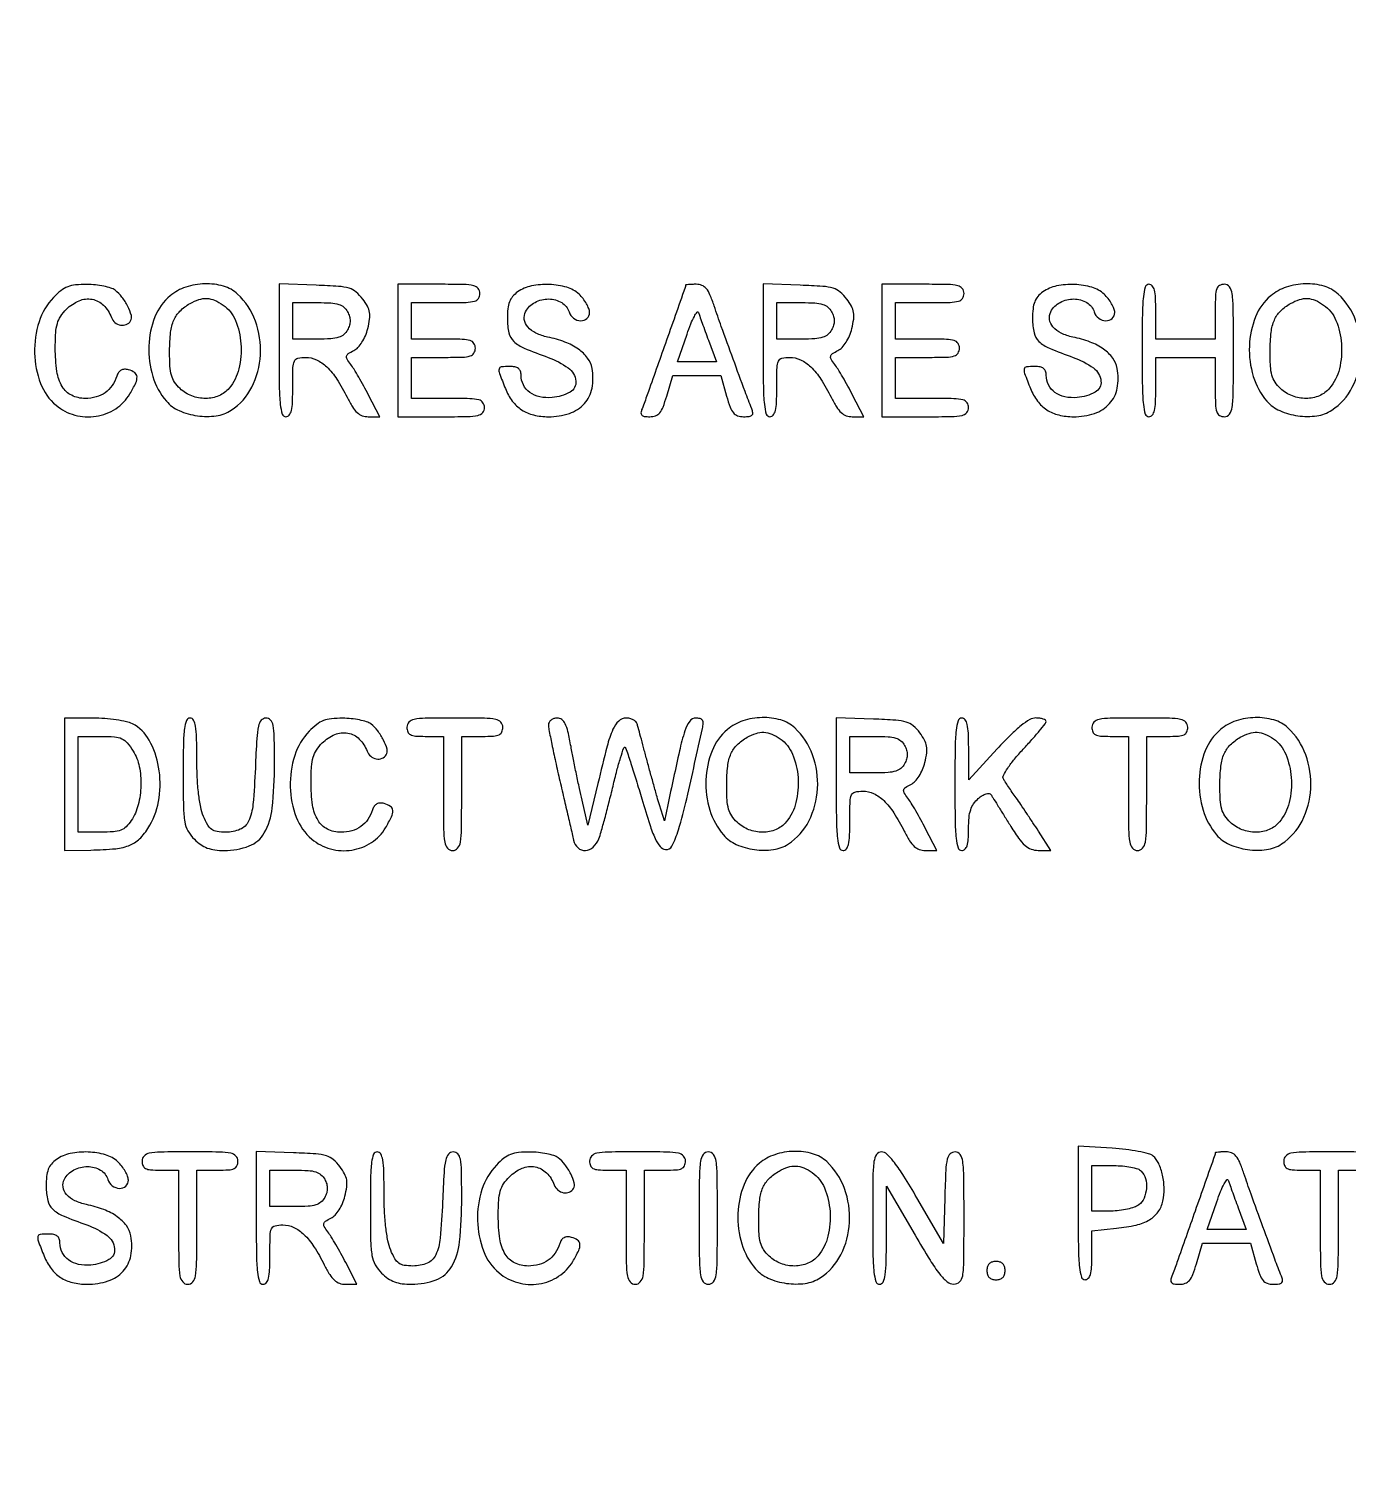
# Model space of a CAD drawing. Extents: x 0 to 1066, y 0 to 761.
# Drawn here: x 870.81 to 895.23, y 255.26 to 282.05 of the extents above; entities that cross this region are included whole.
import ezdxf

# ---------------------------------------------------------------- set-up
doc = ezdxf.new("R2010")
doc.units = 0
doc.header["$MEASUREMENT"] = 0

msp = doc.modelspace()

# ---------------------------------------------------------------- linework, layer by layer
for points in [[(183.390323, 95.266879, 0.000001), (192.989143, 95.254457, 0.000118)], [(479.458836, 95.240684, -0.000004), (502.524384, 95.211821, -0.198594)], [(710.559243, 95.267872, -0.000023), (733.258836, 95.240684, -0.000004), (756.324384, 95.211821, -0.198594)], [(542.992229, 95.24091, -0.000004), (565.972908, 95.212432, -0.198597)], [(606.442229, 95.24091, -0.000004), (629.422908, 95.212432, -0.198597)], [(669.892229, 95.24091, -0.000004), (692.872908, 95.212432, -0.198597)], [(895.488205, 261.240867, 0.003595), (894.9411, 261.2448, 0.003595), (894.393995, 261.240867, 0.043488), (894.184988, 261.219621, 0.15568), (894.089998, 261.168085, 0.193568), (894.0528, 261.0756, 0.094959), (894.069363, 260.989174, 0.184152), (894.11625, 260.938125, 0.098846), (894.209239, 260.91273, 0.017388), (894.3912, 260.9064), (894.7296, 260.9064), (894.7296, 259.8489, 0.002827), (894.733331, 259.188941, 0.036854), (894.754134, 258.944737, 0.138781), (894.805394, 258.834268, 0.218517), (894.8988, 258.7914, 0.218517), (894.992206, 258.834268, 0.138781), (895.043466, 258.944737, 0.036854), (895.064269, 259.188941, 0.002827), (895.068, 259.8489), (895.068, 260.9064), (895.4487, 260.9064, 0.013964)]]:
    msp.add_lwpolyline(points, format="xyb")
for points in [[(409.06215, 749.15415), (40.8618, 749.132981), (40.8618, 380.65769), (40.8618, 12.1824), (501.2973, 12.1824), (961.7328, 12.1824), (961.7328, 380.646631), (961.7328, 749.110861), (961.41555, 749.1633, 0.040886), (961.153339, 749.184871, 0.000002), (934.190609, 749.194398, 0.000089), (904.448031, 749.199508, 0.000054), (869.1804, 749.195529, -0.000029), (813.61687, 749.186499, -0.000004), (696.10453, 749.175037, -0.000004), (556.774728, 749.163736, -0.000004)], [(873.425203, 277.106773, 0.123885), (873.142012, 276.714077, 0.085485), (873.028437, 276.175157, 0.082885), (873.100908, 275.613136, 0.104562), (873.352639, 275.154526, 0.111799), (873.590609, 274.978175, 0.06908), (873.927008, 274.882481, 0.069045), (874.276965, 274.882015, 0.111332), (874.554882, 274.986081, 0.131426), (874.935639, 275.41206, 0.103697), (875.096054, 276.011711, 0.101152), (875.00339, 276.638053, 0.118621), (874.672771, 277.137619, 0.118666), (874.413035, 277.284201, 0.075716), (874.067356, 277.328138, 0.073305), (873.712341, 277.266807, 0.095814)], [(875.4408, 276.095521, 0.003202), (875.445126, 275.420013, 0.022501), (875.464132, 275.09157, 0.049121), (875.50003, 274.915347, 0.329081), (875.5677, 274.8654, 0.232029), (875.629437, 274.89568, 0.108427), (875.668569, 274.9782, 0.047315), (875.689301, 275.134057, 0.00942), (875.6946, 275.4153, -0.00595), (875.698907, 275.777265, -0.096871), (875.724944, 275.895398, -0.238613), (875.78961, 275.949015, -0.056005), (875.933653, 275.9652, -0.111153), (876.135105, 275.919856, -0.081177), (876.32442, 275.789001, -0.058854), (876.51011, 275.562371, -0.025924), (876.701972, 275.22495, 0.021841), (876.801716, 275.046153, 0.069009), (876.88887, 274.940627, 0.100305), (876.981378, 274.884832, 0.085906), (877.093645, 274.8654), (877.30485, 274.8654), (877.098673, 275.26725, 0.006834), (877.010606, 275.433272, 0.006481), (876.916498, 275.599812, 0.006451), (876.829451, 275.74496, 0.022591), (876.768027, 275.835075, -0.02569), (876.701448, 275.934064, -0.192002), (876.692529, 275.988864, -0.198014), (876.723863, 276.03379, -0.027525), (876.824728, 276.090975, 0.089041), (876.902681, 276.148814, 0.046566), (876.977198, 276.244476, 0.042448), (877.040434, 276.364802, 0.038847), (877.084664, 276.497663, 0.026721), (877.118634, 276.674022, 0.076578), (877.116642, 276.798441, 0.082928), (877.077616, 276.910784, 0.035157), (876.991272, 277.045462, 0.057331), (876.868702, 277.17574, 0.10358), (876.740317, 277.245032, 0.055706), (876.545185, 277.279974, 0.007564), (876.129958, 277.301071), (875.4408, 277.325643)], [(884.4084, 276.095521, 0.003202), (884.412726, 275.420013, 0.022501), (884.431732, 275.09157, 0.049121), (884.46763, 274.915347, 0.329081), (884.5353, 274.8654, 0.232029), (884.597037, 274.89568, 0.108427), (884.636169, 274.9782, 0.047315), (884.656901, 275.134057, 0.00942), (884.6622, 275.4153, -0.00595), (884.666507, 275.777265, -0.096871), (884.692544, 275.895398, -0.238613), (884.75721, 275.949015, -0.056005), (884.901253, 275.9652, -0.111153), (885.102705, 275.919856, -0.081177), (885.29202, 275.789001, -0.058854), (885.47771, 275.562371, -0.025924), (885.669572, 275.22495, 0.021841), (885.769316, 275.046153, 0.069009), (885.85647, 274.940627, 0.100305), (885.948978, 274.884832, 0.085906), (886.061245, 274.8654), (886.27245, 274.8654), (886.066273, 275.26725, 0.006834), (885.978206, 275.433272, 0.006481), (885.884098, 275.599812, 0.006451), (885.797051, 275.74496, 0.022591), (885.735627, 275.835075, -0.02569), (885.669048, 275.934064, -0.192002), (885.660129, 275.988864, -0.198014), (885.691463, 276.03379, -0.027525), (885.792328, 276.090975, 0.089041), (885.870281, 276.148814, 0.046566), (885.944798, 276.244476, 0.042448), (886.008034, 276.364802, 0.038847), (886.052264, 276.497663, 0.026721), (886.086234, 276.674022, 0.076578), (886.084242, 276.798441, 0.082928), (886.045216, 276.910784, 0.035157), (885.958872, 277.045462, 0.057331), (885.836302, 277.17574, 0.10358), (885.707917, 277.245032, 0.055706), (885.512785, 277.279974, 0.007564), (885.097558, 277.301071), (884.4084, 277.325643)], [(893.813803, 277.106773, 0.123885), (893.530612, 276.714077, 0.085485), (893.417037, 276.175157, 0.082885), (893.489508, 275.613136, 0.104562), (893.741239, 275.154526, 0.111799), (893.979209, 274.978175, 0.06908), (894.315608, 274.882481, 0.069045), (894.665565, 274.882015, 0.111332), (894.943482, 274.986081, 0.131426), (895.324239, 275.41206, 0.103697), (895.484654, 276.011711, 0.101152), (895.39199, 276.638053, 0.118621), (895.061371, 277.137619, 0.118666), (894.801635, 277.284201, 0.075716), (894.455956, 277.328138, 0.073305), (894.100941, 277.266807, 0.095814)], [(871.262029, 277.07432, 0.114205), (870.994161, 276.62394, 0.083506), (870.911234, 276.045964, 0.085163), (871.021764, 275.483494, 0.127519), (871.310203, 275.077427, 0.108551), (871.656066, 274.895935, 0.105254), (872.050205, 274.873343, 0.106878), (872.414622, 275.012773, 0.11522), (872.677318, 275.287512, 0.021165), (872.785999, 275.490661, 0.127063), (872.809165, 275.607249, 0.232712), (872.766427, 275.682958, 0.086167), (872.651943, 275.735143, 0.067058), (872.575089, 275.744555, 0.120753), (872.513962, 275.728791, 0.12276), (872.467709, 275.686809, 0.07065), (872.434901, 275.618611, -0.072622), (872.348776, 275.441371, -0.089596), (872.220295, 275.310459, -0.08774), (872.051831, 275.230938, -0.066597), (871.848987, 275.2038, -0.114856), (871.598875, 275.262022, -0.145297), (871.425322, 275.422408, -0.099183), (871.325715, 275.705334, -0.035212), (871.2954, 276.135269, -0.014703), (871.303729, 276.418443, -0.055361), (871.333625, 276.593221, -0.07729), (871.395079, 276.725712, -0.049247), (871.503055, 276.857345, -0.096703), (871.736625, 277.014612, -0.146157), (871.978627, 277.041224, -0.15206), (872.188832, 276.93111, -0.107279), (872.334338, 276.70545, 0.127947), (872.400611, 276.611326, 0.131147), (872.50376, 276.562514, 0.142401), (872.611076, 276.573466, 0.159485), (872.690219, 276.640252, 0.211029), (872.704363, 276.742373, 0.047286), (872.638819, 276.909949, 0.046742), (872.530702, 277.08211, 0.065556), (872.402531, 277.210359, 0.088545), (872.325429, 277.250319, 0.025252), (872.194336, 277.283936, 0.02458), (872.039906, 277.307494, 0.023821), (871.882278, 277.316109, 0.026305), (871.67223, 277.306519, 0.068477), (871.525386, 277.271366, 0.074054), (871.400248, 277.199792, 0.034872)], [(874.404297, 276.935039, -0.143223), (874.631998, 276.650723, -0.079931), (874.73446, 276.215553, -0.077332), (874.696265, 275.754418, -0.11509), (874.514996, 275.39415, -0.119537), (874.326584, 275.254595, -0.098447), (874.080927, 275.203952, -0.09388), (873.824477, 275.250662, -0.097006), (873.606203, 275.387747, -0.056872), (873.505283, 275.50684, -0.080028), (873.447387, 275.633196, -0.054705), (873.419563, 275.804924, -0.014142), (873.413091, 276.085697, -0.025001), (873.432155, 276.430555, -0.075567), (873.491582, 276.657538, -0.098225), (873.605037, 276.822405, -0.062967), (873.7911, 276.962819, -0.051006), (873.955866, 277.036158, -0.090781), (874.102514, 277.056195, -0.090761), (874.246771, 277.022981, -0.050966)], [(877.6404, 276.0921), (877.6404, 274.8654), (878.4441, 274.8654, 0.004147), (878.934809, 274.86947, 0.047763), (879.126188, 274.891003, 0.16431), (879.213594, 274.942593, 0.179874), (879.2478, 275.0346, 0.157888), (879.21826, 275.125816, 0.176663), (879.14205, 275.177363, 0.055952), (878.977178, 275.199453, 0.005351), (878.571, 275.2038), (877.8942, 275.2038), (877.8942, 275.5845), (877.8942, 275.9652), (878.4864, 275.9652, 0.006583), (878.836292, 275.969807, 0.063075), (878.983425, 275.992393, 0.183695), (879.05227, 276.043826, 0.142406), (879.0786, 276.1344, 0.142406), (879.05227, 276.224974, 0.183695), (878.983425, 276.276407, 0.063075), (878.836292, 276.298993, 0.006583), (878.4864, 276.3036), (877.8942, 276.3036), (877.8942, 276.642), (877.8942, 276.9804), (878.5287, 276.9804, 0.005909), (878.906726, 276.984867, 0.059311), (879.062738, 277.00719, 0.180365), (879.135256, 277.058688, 0.150217), (879.1632, 277.1496, 0.17273), (879.130527, 277.241357, 0.168559), (879.046875, 277.29295, 0.050222), (878.864322, 277.314649, 0.004487), (878.4018, 277.3188), (877.6404, 277.3188)], [(879.86115, 277.177144, 0.064007), (879.768352, 277.092932, 0.085808), (879.710551, 276.995365, 0.066535), (879.680034, 276.865474, 0.024477), (879.6708, 276.676958, 0.055339), (879.699437, 276.419012, 0.149321), (879.789673, 276.260524, 0.090969), (879.983444, 276.134862, 0.013145), (880.424897, 275.964857, -0.070637), (880.799395, 275.768769, -0.215768), (880.939151, 275.526024, -0.299828), (880.831396, 275.321664, -0.104684), (880.497604, 275.22047, -0.073735), (880.271138, 275.234405, -0.104161), (880.086847, 275.315873, -0.119079), (879.967523, 275.454712, -0.118782), (879.9246, 275.632843, 0.082235), (879.912146, 275.708052, 0.147435), (879.876033, 275.758534, 0.119852), (879.811824, 275.787094, 0.045016), (879.7131, 275.796, 0.028442), (879.558693, 275.78721, 0.327023), (879.516592, 275.748313, 0.139119), (879.523229, 275.669142, 0.005125), (879.633089, 275.386201, 0.065244), (879.761877, 275.156452, 0.088006), (879.935242, 274.993638, 0.085852), (880.15754, 274.897765, 0.059042), (880.430673, 274.8654, 0.079385), (880.819877, 274.927586, 0.130563), (881.097688, 275.108224, 0.137881), (881.239828, 275.394702, 0.093265), (881.240028, 275.761447, 0.114024), (881.156495, 275.952328, 0.079467), (880.98747, 276.117086, 0.063948), (880.738122, 276.2489, 0.038754), (880.416966, 276.341634, -0.060203), (880.200287, 276.414377, -0.103319), (880.049206, 276.529245, -0.141227), (879.984842, 276.668035, -0.162669), (880.009278, 276.811346, -0.149104), (880.183037, 276.984403, -0.123853), (880.437431, 277.046898, -0.133716), (880.676753, 276.9803, -0.183571), (880.814273, 276.806872, 0.153609), (880.896187, 276.690212, 0.157876), (881.029216, 276.643061, 0.194842), (881.145196, 276.686372, 0.210147), (881.1936, 276.796453, 0.093821), (881.179933, 276.868646, 0.037607), (881.136083, 276.95957, 0.035541), (881.072723, 277.053063, 0.037508), (880.997797, 277.134853, 0.118482), (880.77207, 277.263594, 0.061394), (880.449723, 277.315556, 0.060569), (880.117556, 277.287654, 0.10142)], [(882.970195, 277.29765, -0.084799), (882.963691, 277.259634, -0.000052), (882.59772, 276.220862, -0.000388), (882.262176, 275.271128, -0.009822), (882.165175, 275.01345, 0.060048), (882.145583, 274.939719, 0.230938), (882.159832, 274.895862, 0.170663), (882.207925, 274.871754, 0.031659), (882.308179, 274.8654, 0.086283), (882.416294, 274.884197, 0.134827), (882.493123, 274.938159, 0.082591), (882.555196, 275.04517, 0.018432), (882.622668, 275.2461), (882.735076, 275.6268), (883.180043, 275.6268), (883.625011, 275.6268), (883.7316, 275.2461, 0.017944), (883.796985, 275.04119, 0.087286), (883.857212, 274.935731, 0.141822), (883.934434, 274.883352, 0.078722), (884.047746, 274.8654, 0.029308), (884.152892, 274.871568, 0.166988), (884.202622, 274.895476, 0.236769), (884.217464, 274.939266, 0.061225), (884.19769, 275.01345, -0.006965), (884.075401, 275.329806, -0.001209), (883.854145, 275.93124, -0.001323), (883.634417, 276.537987, -0.005089), (883.502652, 276.91695, 0.017403), (883.423881, 277.1267, 0.074917), (883.355122, 277.240475, 0.125362), (883.275416, 277.298372, 0.094981), (883.168849, 277.3188, 0.00999), (883.092684, 277.317278, 0.016528), (883.028552, 277.312587, 0.010464), (882.977448, 277.306062, 0.371455)], [(886.608, 276.0921), (886.608, 274.8654), (887.4117, 274.8654, 0.004147), (887.902409, 274.86947, 0.047763), (888.093788, 274.891003, 0.16431), (888.181194, 274.942593, 0.179874), (888.2154, 275.0346, 0.157888), (888.18586, 275.125816, 0.176663), (888.10965, 275.177363, 0.055952), (887.944778, 275.199453, 0.005351), (887.5386, 275.2038), (886.8618, 275.2038), (886.8618, 275.5845), (886.8618, 275.9652), (887.454, 275.9652, 0.006583), (887.803892, 275.969807, 0.063075), (887.951025, 275.992393, 0.183695), (888.01987, 276.043826, 0.142406), (888.0462, 276.1344, 0.142406), (888.01987, 276.224974, 0.183695), (887.951025, 276.276407, 0.063075), (887.803892, 276.298993, 0.006583), (887.454, 276.3036), (886.8618, 276.3036), (886.8618, 276.642), (886.8618, 276.9804), (887.4963, 276.9804, 0.005909), (887.874326, 276.984867, 0.059311), (888.030338, 277.00719, 0.180365), (888.102856, 277.058688, 0.150217), (888.1308, 277.1496, 0.17273), (888.098127, 277.241357, 0.168559), (888.014475, 277.29295, 0.050222), (887.831922, 277.314649, 0.004487), (887.3694, 277.3188), (886.608, 277.3188)], [(889.59015, 277.177144, 0.064007), (889.497352, 277.092932, 0.085808), (889.439551, 276.995365, 0.066535), (889.409034, 276.865474, 0.024477), (889.3998, 276.676958, 0.055339), (889.428437, 276.419012, 0.149321), (889.518673, 276.260524, 0.090969), (889.712444, 276.134862, 0.013145), (890.153897, 275.964857, -0.070637), (890.528395, 275.768769, -0.215768), (890.668151, 275.526024, -0.299828), (890.560396, 275.321664, -0.104684), (890.226604, 275.22047, -0.073735), (890.000138, 275.234405, -0.104161), (889.815847, 275.315873, -0.119079), (889.696523, 275.454712, -0.118782), (889.6536, 275.632843, 0.082235), (889.641146, 275.708052, 0.147435), (889.605033, 275.758534, 0.119852), (889.540824, 275.787094, 0.045016), (889.4421, 275.796, 0.028442), (889.287693, 275.78721, 0.327023), (889.245592, 275.748313, 0.139119), (889.252229, 275.669142, 0.005125), (889.362089, 275.386201, 0.065244), (889.490877, 275.156452, 0.088006), (889.664242, 274.993638, 0.085852), (889.88654, 274.897765, 0.059042), (890.159673, 274.8654, 0.079385), (890.548877, 274.927586, 0.130563), (890.826688, 275.108224, 0.137881), (890.968828, 275.394702, 0.093265), (890.969028, 275.761447, 0.114024), (890.885495, 275.952328, 0.079467), (890.71647, 276.117086, 0.063948), (890.467122, 276.2489, 0.038754), (890.145966, 276.341634, -0.060203), (889.929287, 276.414377, -0.103319), (889.778206, 276.529245, -0.141227), (889.713842, 276.668035, -0.162669), (889.738278, 276.811346, -0.149104), (889.912037, 276.984403, -0.123853), (890.166431, 277.046898, -0.133716), (890.405753, 276.9803, -0.183571), (890.543273, 276.806872, 0.153609), (890.625187, 276.690212, 0.157876), (890.758216, 276.643061, 0.194842), (890.874196, 276.686372, 0.210147), (890.9226, 276.796453, 0.093821), (890.908933, 276.868646, 0.037607), (890.865083, 276.95957, 0.035541), (890.801723, 277.053063, 0.037508), (890.726797, 277.134853, 0.118482), (890.50107, 277.263594, 0.061394), (890.178723, 277.315556, 0.060569), (889.846556, 277.287654, 0.10142)], [(891.4302, 276.0921, 0.003213), (891.434528, 275.418579, 0.022561), (891.453538, 275.091, 0.049302), (891.489453, 274.915277, 0.328801), (891.5571, 274.8654, 0.232029), (891.618837, 274.89568, 0.108427), (891.657969, 274.9782, 0.047315), (891.678701, 275.134057, 0.00942), (891.684, 275.4153), (891.684, 275.9652), (892.2339, 275.9652), (892.7838, 275.9652), (892.7838, 275.4153, 0.007414), (892.788571, 275.09352, 0.067313), (892.811458, 274.955287, 0.186514), (892.862813, 274.890104, 0.134481), (892.953, 274.8654, 0.240299), (893.047322, 274.913509, 0.123223), (893.098133, 275.039887, 0.031956), (893.118611, 275.319238, 0.002322), (893.1222, 276.0921, 0.002322), (893.118611, 276.864962, 0.031956), (893.098133, 277.144313, 0.123223), (893.047322, 277.270691, 0.240299), (892.953, 277.3188, 0.12648), (892.863268, 277.295732, 0.188641), (892.812, 277.2342, 0.072107), (892.788767, 277.104898, 0.008455), (892.7838, 276.8112), (892.7838, 276.3036), (892.2339, 276.3036), (891.684, 276.3036), (891.684, 276.8112, 0.010614), (891.678547, 277.068041, 0.050675), (891.657563, 277.21305, 0.113455), (891.618268, 277.29023, 0.222027), (891.5571, 277.3188, 0.328801), (891.489453, 277.268923, 0.049302), (891.453538, 277.0932, 0.022561), (891.434528, 276.765621, 0.003213)], [(894.792897, 276.935039, -0.143223), (895.020598, 276.650723, -0.079931), (895.12306, 276.215553, -0.077332), (895.084865, 275.754418, -0.11509), (894.903596, 275.39415, -0.119537), (894.715184, 275.254595, -0.098447), (894.469527, 275.203952, -0.09388), (894.213077, 275.250662, -0.097006), (893.994803, 275.387747, -0.056872), (893.893883, 275.50684, -0.080028), (893.835987, 275.633196, -0.054705), (893.808163, 275.804924, -0.014142), (893.801691, 276.085697, -0.025001), (893.820755, 276.430555, -0.075567), (893.880182, 276.657538, -0.098225), (893.993637, 276.822405, -0.062967), (894.1797, 276.962819, -0.051006), (894.344466, 277.036158, -0.090781), (894.491114, 277.056195, -0.090761), (894.635371, 277.022981, -0.050966)], [(876.7098, 276.8112, -0.049536), (876.745962, 276.723826, -0.073486), (876.758053, 276.642, -0.073486), (876.745962, 276.560174, -0.049536), (876.7098, 276.4728, -0.09537), (876.640905, 276.387875, -0.100861), (876.546666, 276.336633, -0.059921), (876.401632, 276.310648, -0.014397), (876.156923, 276.3036), (875.6946, 276.3036), (875.6946, 276.642), (875.6946, 276.9804), (876.156923, 276.9804, -0.014397), (876.401632, 276.973352, -0.059921), (876.546666, 276.947367, -0.100861), (876.640905, 276.896125, -0.09537)], [(883.396355, 276.28245), (883.546144, 275.8806), (883.183838, 275.8806), (882.821532, 275.8806), (882.999343, 276.395018, -0.011999), (883.070093, 276.584824, -0.026422), (883.135117, 276.725259, -0.047278), (883.185434, 276.801901, -0.601846), (883.21186, 276.796868, 0.009837), (883.233696, 276.730695, 0.001488), (883.280371, 276.599323, 0.001668), (883.336462, 276.444556, 0.001442)], [(885.6774, 276.8112, -0.049536), (885.713562, 276.723826, -0.073486), (885.725653, 276.642, -0.073486), (885.713562, 276.560174, -0.049536), (885.6774, 276.4728, -0.09537), (885.608505, 276.387875, -0.100861), (885.514266, 276.336633, -0.059921), (885.369232, 276.310648, -0.014397), (885.124523, 276.3036), (884.6622, 276.3036), (884.6622, 276.642), (884.6622, 276.9804), (885.124523, 276.9804, -0.014397), (885.369232, 276.973352, -0.059921), (885.514266, 276.947367, -0.100861), (885.608505, 276.896125, -0.09537)], [(871.4646, 268.0551), (871.4646, 266.8284), (871.95105, 266.836833, 0.018847), (872.41402, 266.862333, 0.076273), (872.687429, 266.930681, 0.107083), (872.878618, 267.064469, 0.057946), (873.048822, 267.297364, 0.09461), (873.219813, 267.802018, 0.077415), (873.210401, 268.372631, 0.083451), (873.034767, 268.873065, 0.148656), (872.724584, 269.174803, 0.065462), (872.61224, 269.215266, 0.01784), (872.426259, 269.248974, 0.017725), (872.210631, 269.272391, 0.017594), (871.99335, 269.280553), (871.4646, 269.2818)], [(873.6642, 268.262755, 0.003964), (873.669225, 267.628902, 0.037977), (873.69397, 267.360031, 0.086932), (873.75389, 267.191239, 0.067817), (873.871855, 267.036055, 0.045287), (873.989029, 266.93838, 0.061733), (874.110829, 266.874805, 0.057123), (874.251702, 266.839788, 0.032389), (874.427316, 266.8284, 0.091481), (874.885083, 266.91286, 0.171956), (875.167883, 267.153725, 0.107033), (875.315919, 267.61353, 0.02456), (875.3562, 268.433083, 0.004091), (875.352058, 268.939282, 0.042042), (875.331104, 269.147279, 0.139542), (875.282841, 269.244271, 0.210994), (875.197867, 269.2818, 0.224554), (875.111366, 269.240889, 0.120063), (875.059004, 269.132007, 0.038088), (875.02821, 268.902074, 0.003955), (875.001425, 268.356862, -0.011778), (874.95775, 267.68311, -0.086058), (874.874904, 267.371662, -0.186836), (874.719186, 267.220754, -0.100409), (874.453224, 267.1668, -0.036356), (874.291466, 267.178577, -0.118728), (874.192554, 267.218281, -0.110433), (874.118563, 267.300502, -0.02926), (874.040583, 267.460183, -0.051176), (873.989026, 267.630761, -0.018965), (873.950664, 267.878997, -0.016895), (873.926092, 268.17939, -0.011958), (873.918, 268.517683, 0.005918), (873.913205, 268.922843, 0.03524), (873.893338, 269.133297, 0.084231), (873.855149, 269.243837, 0.274093), (873.7911, 269.2818, 0.308918), (873.724915, 269.236595, 0.062189), (873.687984, 269.090809, 0.026926), (873.668683, 268.815739, 0.004053)], [(877.8096, 269.1126, 0.094959), (877.826163, 269.026174, 0.184152), (877.87305, 268.975125, 0.098846), (877.966039, 268.94973, 0.017388), (878.148, 268.9434), (878.4864, 268.9434), (878.4864, 267.8859, 0.002827), (878.490131, 267.225941, 0.036854), (878.510934, 266.981738, 0.138781), (878.562194, 266.871268, 0.218517), (878.6556, 266.8284, 0.218517), (878.749006, 266.871268, 0.138781), (878.800266, 266.981738, 0.036854), (878.821069, 267.225941, 0.002827), (878.8248, 267.8859), (878.8248, 268.9434), (879.2055, 268.9434, 0.013964), (879.415258, 268.949259, 0.090841), (879.517463, 268.97395, 0.188085), (879.568034, 269.024995, 0.102588), (879.5862, 269.1126, 0.193568), (879.549002, 269.205085, 0.15568), (879.454013, 269.256621, 0.043488), (879.245005, 269.277867, 0.003595), (878.6979, 269.2818, 0.003595), (878.150795, 269.277867, 0.043488), (877.941788, 269.256621, 0.15568), (877.846798, 269.205085, 0.193568)], [(880.4322, 269.154204, 0.047767), (880.440443, 269.068113, 0.002528), (880.494238, 268.797143, 0.003959), (880.562492, 268.475257, 0.00287), (880.643393, 268.117854, -0.000002), (880.7275, 267.755938, -0.000002), (880.805537, 267.420131, -0.000002), (880.871037, 267.138267, -0.000017), (880.898805, 267.01875, 0.147869), (880.980127, 266.877331, 0.205885), (881.115644, 266.827982, 0.176392), (881.261455, 266.890675, 0.11354), (881.364846, 267.045283, 0.021448), (881.407256, 267.173071, 0.003611), (881.476071, 267.421407, 0.003945), (881.552581, 267.714664, 0.003496), (881.627689, 268.021147, -0.006156), (881.69992, 268.309252, -0.010899), (881.767562, 268.544699, -0.005551), (881.828241, 268.732407, -0.556878), (881.85055, 268.73765, -0.11647), (881.87367, 268.700234, -0.001547), (881.959585, 268.439681, -0.004332), (882.055893, 268.135634, -0.00282), (882.162085, 267.782936, 0.006286), (882.308408, 267.308877, 0.030826), (882.410662, 267.048023, 0.058933), (882.500781, 266.902003, 0.190588), (882.597684, 266.846075, 0.326366), (882.720275, 266.910544, 0.039676), (882.838907, 267.210683, 0.018108), (882.993141, 267.788396, 0.002117), (883.285134, 269.09145, 0.040046), (883.298078, 269.18593, 0.15964), (883.283214, 269.241694, 0.190105), (883.240344, 269.272168, 0.060633), (883.161208, 269.2818, 0.243546), (883.048212, 269.22329, 0.075824), (882.960029, 269.047017, 0.023764), (882.858462, 268.67273, 0.001912), (882.641879, 267.6744), (882.578826, 267.3783), (882.488598, 267.6744, -0.004222), (882.444012, 267.825272, -0.001439), (882.381759, 268.045054, -0.00143), (882.314405, 268.288156, -0.001648), (882.251596, 268.5204, 0.00027), (882.193198, 268.738717, 0.000345), (882.139137, 268.939831, 0.000267), (882.0936, 269.108413, 0.002921), (882.074866, 269.17605, 0.133791), (882.050506, 269.216501, 0.071199), (882.002612, 269.250736, 0.062684), (881.93971, 269.273928, 0.057069), (881.870961, 269.2818, 0.191396), (881.733237, 269.227076, 0.101864), (881.626333, 269.074552, 0.038771), (881.518781, 268.761373, 0.004991), (881.34775, 268.072387), (881.163406, 267.29674), (881.054633, 267.76052, -0.004337), (881.006044, 267.976087, -0.002315), (880.94952, 268.243385, -0.002304), (880.894321, 268.516877, -0.003592), (880.849545, 268.75305, 0.011053), (880.792627, 269.030579, 0.057006), (880.740663, 269.17829, 0.121799), (880.677634, 269.25395, 0.159795), (880.592715, 269.2818, 0.077986), (880.531396, 269.272177, 0.090324), (880.479351, 269.244319, 0.100781), (880.444558, 269.202866, 0.124994)], [(883.746403, 269.069773, 0.123885), (883.463212, 268.677077, 0.085485), (883.349637, 268.138157, 0.082885), (883.422108, 267.576136, 0.104562), (883.673839, 267.117526, 0.111799), (883.911809, 266.941175, 0.06908), (884.248208, 266.845481, 0.069045), (884.598165, 266.845015, 0.111332), (884.876082, 266.949081, 0.131426), (885.256839, 267.37506, 0.103697), (885.417254, 267.974711, 0.101152), (885.32459, 268.601053, 0.118621), (884.993971, 269.100619, 0.118666), (884.734235, 269.247201, 0.075716), (884.388556, 269.291138, 0.073305), (884.033541, 269.229807, 0.095814)], [(885.762, 268.058521, 0.003202), (885.766326, 267.383013, 0.022501), (885.785332, 267.05457, 0.049121), (885.82123, 266.878347, 0.329081), (885.8889, 266.8284, 0.232029), (885.950637, 266.85868, 0.108427), (885.989769, 266.9412, 0.047315), (886.010501, 267.097057, 0.00942), (886.0158, 267.3783, -0.00595), (886.020107, 267.740265, -0.096871), (886.046144, 267.858398, -0.238613), (886.11081, 267.912015, -0.056005), (886.254853, 267.9282, -0.111153), (886.456305, 267.882856, -0.081177), (886.64562, 267.752001, -0.058854), (886.83131, 267.525371, -0.025924), (887.023172, 267.18795, 0.021841), (887.122916, 267.009153, 0.069009), (887.21007, 266.903627, 0.100305), (887.302578, 266.847832, 0.085906), (887.414845, 266.8284), (887.62605, 266.8284), (887.419873, 267.23025, 0.006834), (887.331806, 267.396272, 0.006481), (887.237698, 267.562812, 0.006451), (887.150651, 267.70796, 0.022591), (887.089227, 267.798075, -0.02569), (887.022648, 267.897064, -0.192002), (887.013729, 267.951864, -0.198014), (887.045063, 267.99679, -0.027525), (887.145928, 268.053975, 0.089041), (887.223881, 268.111814, 0.046566), (887.298398, 268.207476, 0.042448), (887.361634, 268.327802, 0.038847), (887.405864, 268.460663, 0.026721), (887.439834, 268.637022, 0.076578), (887.437842, 268.761441, 0.082928), (887.398816, 268.873784, 0.035157), (887.312472, 269.008462, 0.057331), (887.189902, 269.13874, 0.10358), (887.061517, 269.208032, 0.055706), (886.866385, 269.242974, 0.007564), (886.451158, 269.264071), (885.762, 269.288643)], [(887.9616, 268.0551, 0.003213), (887.965928, 267.381579, 0.022561), (887.984938, 267.054, 0.049302), (888.020853, 266.878277, 0.328801), (888.0885, 266.8284, 0.195173), (888.147955, 266.852527, 0.124534), (888.18761, 266.916916, 0.061002), (888.209428, 267.03523, 0.015127), (888.2154, 267.232598, -0.022104), (888.224456, 267.437348, -0.055956), (888.254043, 267.583158, -0.072778), (888.30902, 267.694882, -0.065118), (888.395501, 267.791004, -0.036285), (888.470022, 267.845975, -0.064391), (888.539139, 267.878044, -0.094673), (888.594142, 267.884511, -0.234713), (888.628151, 267.864455, -0.004028), (888.662066, 267.811405, -0.000308), (888.752243, 267.66762, -0.000423), (888.85956, 267.495948, -0.000322), (888.9768, 267.30778, 0.013499), (889.14191, 267.05771, 0.056738), (889.260925, 266.923078, 0.094374), (889.373702, 266.854653, 0.087664), (889.50675, 266.83013), (889.740601, 266.8284), (889.509048, 267.18795, 0.002746), (889.407227, 267.344165, 0.002011), (889.292591, 267.516436, 0.002032), (889.18271, 267.678699, 0.004505), (889.097329, 267.8013, -0.003474), (889.024213, 267.905829, -0.003611), (888.953503, 268.010032, -0.003478), (888.893623, 268.101026, -0.015688), (888.860709, 268.155477, -0.25502), (888.859885, 268.219193, -0.02513), (888.941071, 268.355645, -0.026088), (889.064327, 268.521491, -0.015703), (889.226489, 268.705377, 0.006298), (889.388461, 268.88223, 0.009352), (889.525407, 269.041491, 0.005062), (889.636296, 269.178232, 0.159541), (889.651161, 269.21835, 0.259665), (889.638717, 269.242867, 0.064446), (889.596968, 269.263775, 0.04954), (889.535997, 269.278474, 0.031664), (889.46325, 269.283887, 0.136814), (889.349034, 269.253383, 0.034876), (889.189668, 269.143736, 0.02706), (888.991276, 268.967448, 0.011695), (888.74595, 268.712837), (888.219, 268.1397), (888.2172, 268.71075, 0.00897), (888.21102, 269.003693, 0.045692), (888.189851, 269.165175, 0.10506), (888.150541, 269.250658, 0.236893), (888.0885, 269.2818, 0.328801), (888.020853, 269.231923, 0.049302), (887.984938, 269.0562, 0.022561), (887.965928, 268.728621, 0.003213)], [(890.4996, 269.1126, 0.094959), (890.516163, 269.026174, 0.184152), (890.56305, 268.975125, 0.098846), (890.656039, 268.94973, 0.017388), (890.838, 268.9434), (891.1764, 268.9434), (891.1764, 267.8859, 0.002827), (891.180131, 267.225941, 0.036854), (891.200934, 266.981738, 0.138781), (891.252194, 266.871268, 0.218517), (891.3456, 266.8284, 0.218517), (891.439006, 266.871268, 0.138781), (891.490266, 266.981738, 0.036854), (891.511069, 267.225941, 0.002827), (891.5148, 267.8859), (891.5148, 268.9434), (891.8955, 268.9434, 0.013964), (892.105258, 268.949259, 0.090841), (892.207463, 268.97395, 0.188085), (892.258034, 269.024995, 0.102588), (892.2762, 269.1126, 0.193568), (892.239002, 269.205085, 0.15568), (892.144013, 269.256621, 0.043488), (891.935005, 269.277867, 0.003595), (891.3879, 269.2818, 0.003595), (890.840795, 269.277867, 0.043488), (890.631788, 269.256621, 0.15568), (890.536798, 269.205085, 0.193568)], [(892.883203, 269.069773, 0.123885), (892.600012, 268.677077, 0.085485), (892.486437, 268.138157, 0.082885), (892.558908, 267.576136, 0.104562), (892.810639, 267.117526, 0.111799), (893.048609, 266.941175, 0.06908), (893.385008, 266.845481, 0.069045), (893.734965, 266.845015, 0.111332), (894.012882, 266.949081, 0.131426), (894.393639, 267.37506, 0.103697), (894.554054, 267.974711, 0.101152), (894.46139, 268.601053, 0.118621), (894.130771, 269.100619, 0.118666), (893.871035, 269.247201, 0.075716), (893.525356, 269.291138, 0.073305), (893.170341, 269.229807, 0.095814)], [(875.999629, 269.03732, 0.114205), (875.731761, 268.58694, 0.083506), (875.648834, 268.008964, 0.085163), (875.759364, 267.446494, 0.127519), (876.047803, 267.040427, 0.108551), (876.393666, 266.858935, 0.105254), (876.787805, 266.836343, 0.106878), (877.152222, 266.975773, 0.11522), (877.414918, 267.250512, 0.021165), (877.523599, 267.453661, 0.127063), (877.546765, 267.570249, 0.232712), (877.504027, 267.645958, 0.086167), (877.389543, 267.698143, 0.067058), (877.312689, 267.707555, 0.120753), (877.251562, 267.691791, 0.12276), (877.205309, 267.649809, 0.07065), (877.172501, 267.581611, -0.072622), (877.086376, 267.404371, -0.089596), (876.957895, 267.273459, -0.08774), (876.789431, 267.193938, -0.066597), (876.586587, 267.1668, -0.114856), (876.336475, 267.225022, -0.145297), (876.162922, 267.385408, -0.099183), (876.063315, 267.668334, -0.035212), (876.033, 268.098269, -0.014703), (876.041329, 268.381443, -0.055361), (876.071225, 268.556221, -0.07729), (876.132679, 268.688712, -0.049247), (876.240655, 268.820345, -0.096703), (876.474225, 268.977612, -0.146157), (876.716227, 269.004224, -0.15206), (876.926432, 268.89411, -0.107279), (877.071938, 268.66845, 0.127947), (877.138211, 268.574326, 0.131147), (877.24136, 268.525514, 0.142401), (877.348676, 268.536466, 0.159485), (877.427819, 268.603252, 0.211029), (877.441963, 268.705373, 0.047286), (877.376419, 268.872949, 0.046742), (877.268302, 269.04511, 0.065556), (877.140131, 269.173359, 0.088545), (877.063029, 269.213319, 0.025252), (876.931936, 269.246936, 0.02458), (876.777506, 269.270494, 0.023821), (876.619878, 269.279109, 0.026305), (876.40983, 269.269519, 0.068477), (876.262986, 269.234366, 0.074054), (876.137848, 269.162792, 0.034872)], [(884.725497, 268.898039, -0.143223), (884.953198, 268.613723, -0.079931), (885.05566, 268.178553, -0.077332), (885.017465, 267.717418, -0.11509), (884.836196, 267.35715, -0.119537), (884.647784, 267.217595, -0.098447), (884.402127, 267.166952, -0.09388), (884.145677, 267.213662, -0.097006), (883.927403, 267.350747, -0.056872), (883.826483, 267.46984, -0.080028), (883.768587, 267.596196, -0.054705), (883.740763, 267.767924, -0.014142), (883.734291, 268.048697, -0.025001), (883.753355, 268.393555, -0.075567), (883.812782, 268.620538, -0.098225), (883.926237, 268.785405, -0.062967), (884.1123, 268.925819, -0.051006), (884.277066, 268.999158, -0.090781), (884.423714, 269.019195, -0.090761), (884.567971, 268.985981, -0.050966)], [(893.862297, 268.898039, -0.143223), (894.089998, 268.613723, -0.079931), (894.19246, 268.178553, -0.077332), (894.154265, 267.717418, -0.11509), (893.972996, 267.35715, -0.119537), (893.784584, 267.217595, -0.098447), (893.538927, 267.166952, -0.09388), (893.282477, 267.213662, -0.097006), (893.064203, 267.350747, -0.056872), (892.963283, 267.46984, -0.080028), (892.905387, 267.596196, -0.054705), (892.877563, 267.767924, -0.014142), (892.871091, 268.048697, -0.025001), (892.890155, 268.393555, -0.075567), (892.949582, 268.620538, -0.098225), (893.063037, 268.785405, -0.062967), (893.2491, 268.925819, -0.051006), (893.413866, 268.999158, -0.090781), (893.560514, 269.019195, -0.090761), (893.704771, 268.985981, -0.050966)], [(872.739553, 268.66845, -0.090931), (872.851874, 268.386731, -0.056823), (872.881935, 268.031809, -0.056208), (872.831025, 267.673988, -0.081785), (872.70223, 267.383109, -0.053857), (872.608967, 267.269566, -0.102503), (872.509965, 267.205935, -0.073821), (872.372288, 267.175209, -0.018052), (872.13945, 267.1668), (871.7184, 267.1668), (871.7184, 268.0551), (871.7184, 268.9434), (872.142643, 268.9434, -0.017821), (872.392618, 268.934488, -0.090339), (872.527117, 268.899935, -0.111314), (872.626876, 268.823566, -0.033754)], [(887.031, 268.7742, -0.049536), (887.067162, 268.686826, -0.073486), (887.079253, 268.605, -0.073486), (887.067162, 268.523174, -0.049536), (887.031, 268.4358, -0.09537), (886.962105, 268.350875, -0.100861), (886.867866, 268.299633, -0.059921), (886.722832, 268.273648, -0.014397), (886.478123, 268.2666), (886.0158, 268.2666), (886.0158, 268.605), (886.0158, 268.9434), (886.478123, 268.9434, -0.014397), (886.722832, 268.936352, -0.059921), (886.867866, 268.910367, -0.100861), (886.962105, 268.859125, -0.09537)], [(872.9028, 261.0756, 0.094959), (872.919363, 260.989174, 0.184152), (872.96625, 260.938125, 0.098846), (873.059239, 260.91273, 0.017388), (873.2412, 260.9064), (873.5796, 260.9064), (873.5796, 259.8489, 0.002827), (873.583331, 259.188941, 0.036854), (873.604134, 258.944737, 0.138781), (873.655394, 258.834268, 0.218517), (873.7488, 258.7914, 0.218517), (873.842206, 258.834268, 0.138781), (873.893466, 258.944737, 0.036854), (873.914269, 259.188941, 0.002827), (873.918, 259.8489), (873.918, 260.9064), (874.2987, 260.9064, 0.013964), (874.508458, 260.912259, 0.090841), (874.610663, 260.93695, 0.188085), (874.661234, 260.987995, 0.102588), (874.6794, 261.0756, 0.193568), (874.642202, 261.168085, 0.15568), (874.547213, 261.219621, 0.043488), (874.338205, 261.240867, 0.003595), (873.7911, 261.2448, 0.003595), (873.243995, 261.240867, 0.043488), (873.034988, 261.219621, 0.15568), (872.939998, 261.168085, 0.193568)], [(875.0178, 260.021521, 0.003202), (875.022126, 259.346013, 0.022501), (875.041132, 259.01757, 0.049121), (875.07703, 258.841347, 0.329081), (875.1447, 258.7914, 0.232029), (875.206437, 258.82168, 0.108427), (875.245569, 258.9042, 0.047315), (875.266301, 259.060057, 0.00942), (875.2716, 259.3413, -0.00595), (875.275907, 259.703265, -0.096871), (875.301944, 259.821398, -0.238613), (875.36661, 259.875015, -0.056005), (875.510653, 259.8912, -0.111153), (875.712105, 259.845856, -0.081177), (875.90142, 259.715001, -0.058854), (876.08711, 259.488371, -0.025924), (876.278972, 259.15095, 0.021841), (876.378716, 258.972153, 0.069009), (876.46587, 258.866627, 0.100305), (876.558378, 258.810832, 0.085906), (876.670645, 258.7914), (876.88185, 258.7914), (876.675673, 259.19325, 0.006834), (876.587606, 259.359272, 0.006481), (876.493498, 259.525812, 0.006451), (876.406451, 259.67096, 0.022591), (876.345027, 259.761075, -0.02569), (876.278448, 259.860064, -0.192002), (876.269529, 259.914864, -0.198014), (876.300863, 259.95979, -0.027525), (876.401728, 260.016975, 0.089041), (876.479681, 260.074814, 0.046566), (876.554198, 260.170476, 0.042448), (876.617434, 260.290802, 0.038847), (876.661664, 260.423663, 0.026721), (876.695634, 260.600022, 0.076578), (876.693642, 260.724441, 0.082928), (876.654616, 260.836784, 0.035157), (876.568272, 260.971462, 0.057331), (876.445702, 261.10174, 0.10358), (876.317317, 261.171032, 0.055706), (876.122185, 261.205974, 0.007564), (875.706958, 261.227071), (875.0178, 261.251643)], [(877.1328, 260.225755, 0.003964), (877.137825, 259.591902, 0.037977), (877.16257, 259.323031, 0.086932), (877.22249, 259.154239, 0.067817), (877.340455, 258.999055, 0.045287), (877.457629, 258.90138, 0.061733), (877.579429, 258.837805, 0.057123), (877.720302, 258.802788, 0.032389), (877.895916, 258.7914, 0.091481), (878.353683, 258.87586, 0.171956), (878.636483, 259.116725, 0.107033), (878.784519, 259.57653, 0.02456), (878.8248, 260.396083, 0.004091), (878.820658, 260.902282, 0.042042), (878.799704, 261.110279, 0.139542), (878.751441, 261.207271, 0.210994), (878.666467, 261.2448, 0.224554), (878.579966, 261.203889, 0.120063), (878.527604, 261.095007, 0.038088), (878.49681, 260.865074, 0.003955), (878.470025, 260.319862, -0.011778), (878.42635, 259.64611, -0.086058), (878.343504, 259.334662, -0.186836), (878.187786, 259.183754, -0.100409), (877.921824, 259.1298, -0.036356), (877.760066, 259.141577, -0.118728), (877.661154, 259.181281, -0.110433), (877.587163, 259.263502, -0.02926), (877.509183, 259.423183, -0.051176), (877.457626, 259.593761, -0.018965), (877.419264, 259.841997, -0.016895), (877.394692, 260.14239, -0.011958), (877.3866, 260.480683, 0.005918), (877.381805, 260.885843, 0.03524), (877.361938, 261.096297, 0.084231), (877.323749, 261.206837, 0.274093), (877.2597, 261.2448, 0.308918), (877.193515, 261.199595, 0.062189), (877.156584, 261.053809, 0.026926), (877.137283, 260.778739, 0.004053)], [(881.1936, 261.0756, 0.094959), (881.210163, 260.989174, 0.184152), (881.25705, 260.938125, 0.098846), (881.350039, 260.91273, 0.017388), (881.532, 260.9064), (881.8704, 260.9064), (881.8704, 259.8489, 0.002827), (881.874131, 259.188941, 0.036854), (881.894934, 258.944737, 0.138781), (881.946194, 258.834268, 0.218517), (882.0396, 258.7914, 0.218517), (882.133006, 258.834268, 0.138781), (882.184266, 258.944737, 0.036854), (882.205069, 259.188941, 0.002827), (882.2088, 259.8489), (882.2088, 260.9064), (882.5895, 260.9064, 0.013964), (882.799258, 260.912259, 0.090841), (882.901463, 260.93695, 0.188085), (882.952034, 260.987995, 0.102588), (882.9702, 261.0756, 0.193568), (882.933002, 261.168085, 0.15568), (882.838013, 261.219621, 0.043488), (882.629005, 261.240867, 0.003595), (882.0819, 261.2448, 0.003595), (881.534795, 261.240867, 0.043488), (881.325788, 261.219621, 0.15568), (881.230798, 261.168085, 0.193568)], [(883.224, 260.0181, 0.002322), (883.227589, 259.245238, 0.031956), (883.248067, 258.965888, 0.123223), (883.298878, 258.839509, 0.240299), (883.3932, 258.7914, 0.240299), (883.487522, 258.839509, 0.123223), (883.538333, 258.965888, 0.031956), (883.558811, 259.245238, 0.002322), (883.5624, 260.0181, 0.002322), (883.558811, 260.790962, 0.031956), (883.538333, 261.070313, 0.123223), (883.487522, 261.196691, 0.240299), (883.3932, 261.2448, 0.240299), (883.298878, 261.196691, 0.123223), (883.248067, 261.070313, 0.031956), (883.227589, 260.790962, 0.002322)], [(884.338603, 261.032773, 0.123885), (884.055412, 260.640077, 0.085485), (883.941837, 260.101157, 0.082885), (884.014308, 259.539136, 0.104562), (884.266039, 259.080526, 0.111799), (884.504009, 258.904175, 0.06908), (884.840408, 258.808481, 0.069045), (885.190365, 258.808015, 0.111332), (885.468282, 258.912081, 0.131426), (885.849039, 259.33806, 0.103697), (886.009454, 259.937711, 0.101152), (885.91679, 260.564053, 0.118621), (885.586171, 261.063619, 0.118666), (885.326435, 261.210201, 0.075716), (884.980756, 261.254138, 0.073305), (884.625741, 261.192807, 0.095814)], [(886.4388, 260.0181, 0.003213), (886.443128, 259.344579, 0.022561), (886.462138, 259.017, 0.049302), (886.498053, 258.841277, 0.328801), (886.5657, 258.7914, 0.295501), (886.631072, 258.833731, 0.070336), (886.668806, 258.964431, 0.029944), (886.68884, 259.211994, 0.004715), (886.694437, 259.70085), (886.696274, 260.6103), (887.223187, 259.704157, 0.006242), (887.502561, 259.237224, 0.029041), (887.682282, 258.979937, 0.052989), (887.819526, 258.839438, 0.170079), (887.94045, 258.794707, 0.199339), (888.048731, 258.837473, 0.163117), (888.106425, 258.948906, 0.036571), (888.127504, 259.207781, 0.002034), (888.1308, 260.0181, 0.002367), (888.127169, 260.785272, 0.031318), (888.106784, 261.067583, 0.117824), (888.056977, 261.196277, 0.246563), (887.96456, 261.2448, 0.195513), (887.873755, 261.207882, 0.145553), (887.820452, 261.112456, 0.043894), (887.792939, 260.906193, 0.004128), (887.77421, 260.394918), (887.7501, 259.545036), (887.256917, 260.394918, 0.007787), (887.016838, 260.794183, 0.025041), (886.840001, 261.04881, 0.035073), (886.702147, 261.203718, 0.195814), (886.601267, 261.2448, 0.254619), (886.511261, 261.195788, 0.110911), (886.462751, 261.063958, 0.030502), (886.442487, 260.777786, 0.002427)], [(890.2458, 260.113826, 0.003177), (890.250121, 259.433844, 0.022367), (890.269118, 259.103454, 0.048715), (890.30498, 258.926102, 0.329705), (890.3727, 258.876, 0.208378), (890.433043, 258.90229, 0.11961), (890.472531, 258.972727, 0.055661), (890.493906, 259.103799, 0.012613), (890.4996, 259.329464), (890.4996, 259.782928), (890.95455, 259.829883, 0.029754), (891.320321, 259.889788, 0.076952), (891.568388, 259.987557, 0.106873), (891.726428, 260.132432, 0.100256), (891.815012, 260.33292, 0.058942), (891.837983, 260.565486, 0.048856), (891.80894, 260.812741, 0.051542), (891.737641, 261.029671, 0.114883), (891.633197, 261.167257, 0.111025), (891.549735, 261.209819, 0.015594), (891.359766, 261.25215, 0.017167), (891.128129, 261.288044, 0.01383), (890.877235, 261.311128), (890.2458, 261.351651)], [(892.783795, 261.22365, -0.084799), (892.777291, 261.185634, -0.000052), (892.41132, 260.146862, -0.000388), (892.075776, 259.197128, -0.009822), (891.978775, 258.93945, 0.060048), (891.959183, 258.865719, 0.230938), (891.973432, 258.821862, 0.170663), (892.021525, 258.797754, 0.031659), (892.121779, 258.7914, 0.086283), (892.229894, 258.810197, 0.134827), (892.306723, 258.864159, 0.082591), (892.368796, 258.97117, 0.018432), (892.436268, 259.1721), (892.548676, 259.5528), (892.993643, 259.5528), (893.438611, 259.5528), (893.5452, 259.1721, 0.017944), (893.610585, 258.96719, 0.087286), (893.670812, 258.861731, 0.141822), (893.748034, 258.809352, 0.078722), (893.861346, 258.7914, 0.029308), (893.966492, 258.797568, 0.166988), (894.016222, 258.821476, 0.236769), (894.031064, 258.865266, 0.061225), (894.01129, 258.93945, -0.006965), (893.889001, 259.255806, -0.001209), (893.667745, 259.85724, -0.001323), (893.448017, 260.463987, -0.005089), (893.316252, 260.84295, 0.017403), (893.237481, 261.0527, 0.074917), (893.168722, 261.166475, 0.125362), (893.089016, 261.224372, 0.094981), (892.982449, 261.2448, 0.00999), (892.906284, 261.243278, 0.016528), (892.842152, 261.238587, 0.010464), (892.791048, 261.232062, 0.371455)], [(871.31655, 261.103144, 0.064007), (871.223752, 261.018932, 0.085808), (871.165951, 260.921365, 0.066535), (871.135434, 260.791474, 0.024477), (871.1262, 260.602958, 0.055339), (871.154837, 260.345012, 0.149321), (871.245073, 260.186524, 0.090969), (871.438844, 260.060862, 0.013145), (871.880297, 259.890857, -0.070637), (872.254795, 259.694769, -0.215768), (872.394551, 259.452024, -0.299828), (872.286796, 259.247664, -0.104684), (871.953004, 259.14647, -0.073735), (871.726538, 259.160405, -0.104161), (871.542247, 259.241873, -0.119079), (871.422923, 259.380712, -0.118782), (871.38, 259.558843, 0.082235), (871.367546, 259.634052, 0.147435), (871.331433, 259.684534, 0.119852), (871.267224, 259.713094, 0.045016), (871.1685, 259.722, 0.028442), (871.014093, 259.71321, 0.327023), (870.971992, 259.674313, 0.139119), (870.978629, 259.595142, 0.005125), (871.088489, 259.312201, 0.065244), (871.217277, 259.082452, 0.088006), (871.390642, 258.919638, 0.085852), (871.61294, 258.823765, 0.059042), (871.886073, 258.7914, 0.079385), (872.275277, 258.853586, 0.130563), (872.553088, 259.034224, 0.137881), (872.695228, 259.320702, 0.093265), (872.695428, 259.687447, 0.114024), (872.611895, 259.878328, 0.079467), (872.44287, 260.043086, 0.063948), (872.193522, 260.1749, 0.038754), (871.872366, 260.267634, -0.060203), (871.655687, 260.340377, -0.103319), (871.504606, 260.455245, -0.141227), (871.440242, 260.594035, -0.162669), (871.464678, 260.737346, -0.149104), (871.638437, 260.910403, -0.123853), (871.892831, 260.972898, -0.133716), (872.132153, 260.9063, -0.183571), (872.269673, 260.732872, 0.153609), (872.351587, 260.616212, 0.157876), (872.484616, 260.569061, 0.194842), (872.600596, 260.612372, 0.210147), (872.649, 260.722453, 0.093821), (872.635333, 260.794646, 0.037607), (872.591483, 260.88557, 0.035541), (872.528123, 260.979063, 0.037508), (872.453197, 261.060853, 0.118482), (872.22747, 261.189594, 0.061394), (871.905123, 261.241556, 0.060569), (871.572956, 261.213654, 0.10142)], [(879.468229, 261.00032, 0.114205), (879.200361, 260.54994, 0.083506), (879.117434, 259.971964, 0.085163), (879.227964, 259.409494, 0.127519), (879.516403, 259.003427, 0.108551), (879.862266, 258.821935, 0.105254), (880.256405, 258.799343, 0.106878), (880.620822, 258.938773, 0.11522), (880.883518, 259.213512, 0.021165), (880.992199, 259.416661, 0.127063), (881.015365, 259.533249, 0.232712), (880.972627, 259.608958, 0.086167), (880.858143, 259.661143, 0.067058), (880.781289, 259.670555, 0.120753), (880.720162, 259.654791, 0.12276), (880.673909, 259.612809, 0.07065), (880.641101, 259.544611, -0.072622), (880.554976, 259.367371, -0.089596), (880.426495, 259.236459, -0.08774), (880.258031, 259.156938, -0.066597), (880.055187, 259.1298, -0.114856), (879.805075, 259.188022, -0.145297), (879.631522, 259.348408, -0.099183), (879.531915, 259.631334, -0.035212), (879.5016, 260.061269, -0.014703), (879.509929, 260.344443, -0.055361), (879.539825, 260.519221, -0.07729), (879.601279, 260.651712, -0.049247), (879.709255, 260.783345, -0.096703), (879.942825, 260.940612, -0.146157), (880.184827, 260.967224, -0.15206), (880.395032, 260.85711, -0.107279), (880.540538, 260.63145, 0.127947), (880.606811, 260.537326, 0.131147), (880.70996, 260.488514, 0.142401), (880.817276, 260.499466, 0.159485), (880.896419, 260.566252, 0.211029), (880.910563, 260.668373, 0.047286), (880.845019, 260.835949, 0.046742), (880.736902, 261.00811, 0.065556), (880.608731, 261.136359, 0.088545), (880.531629, 261.176319, 0.025252), (880.400536, 261.209936, 0.02458), (880.246106, 261.233494, 0.023821), (880.088478, 261.242109, 0.026305), (879.87843, 261.232519, 0.068477), (879.731586, 261.197366, 0.074054), (879.606448, 261.125792, 0.034872)], [(885.317697, 260.861039, -0.143223), (885.545398, 260.576723, -0.079931), (885.64786, 260.141553, -0.077332), (885.609665, 259.680418, -0.11509), (885.428396, 259.32015, -0.119537), (885.239984, 259.180595, -0.098447), (884.994327, 259.129952, -0.09388), (884.737877, 259.176662, -0.097006), (884.519603, 259.313747, -0.056872), (884.418683, 259.43284, -0.080028), (884.360787, 259.559196, -0.054705), (884.332963, 259.730924, -0.014142), (884.326491, 260.011697, -0.025001), (884.345555, 260.356555, -0.075567), (884.404982, 260.583538, -0.098225), (884.518437, 260.748405, -0.062967), (884.7045, 260.888819, -0.051006), (884.869266, 260.962158, -0.090781), (885.015914, 260.982195, -0.090761), (885.160171, 260.948981, -0.050966)], [(891.41328, 260.88948, -0.13151), (891.492434, 260.752469, -0.084316), (891.5098, 260.568515, -0.084006), (891.465413, 260.388481, -0.128741), (891.36675, 260.262767, -0.079472), (891.285395, 260.219301, -0.027293), (891.156572, 260.182604, -0.026323), (891.007663, 260.156996, -0.027554), (890.85915, 260.147691), (890.4996, 260.145), (890.4996, 260.568), (890.4996, 260.991), (890.90568, 260.991, -0.022886), (891.068585, 260.98354, -0.026473), (891.222296, 260.961178, -0.026952), (891.348495, 260.928781, -0.120635)], [(876.2868, 260.7372, -0.049536), (876.322962, 260.649826, -0.073486), (876.335053, 260.568, -0.073486), (876.322962, 260.486174, -0.049536), (876.2868, 260.3988, -0.09537), (876.217905, 260.313875, -0.100861), (876.123666, 260.262633, -0.059921), (875.978632, 260.236648, -0.014397), (875.733923, 260.2296), (875.2716, 260.2296), (875.2716, 260.568), (875.2716, 260.9064), (875.733923, 260.9064, -0.014397), (875.978632, 260.899352, -0.059921), (876.123666, 260.873367, -0.100861), (876.217905, 260.822125, -0.09537)], [(893.209955, 260.20845), (893.359744, 259.8066), (892.997438, 259.8066), (892.635132, 259.8066), (892.812943, 260.321018, -0.011999), (892.883693, 260.510824, -0.026422), (892.948717, 260.651259, -0.047278), (892.999034, 260.727901, -0.601846), (893.02546, 260.722868, 0.009837), (893.047296, 260.656695, 0.001488), (893.093971, 260.525323, 0.001668), (893.150062, 260.370556, 0.001442)], [(888.5538, 259.0452, 0.072254), (888.564531, 258.971331, 0.124864), (888.5961, 258.9183, 0.124864), (888.649131, 258.886731, 0.072254), (888.723, 258.876, 0.072254), (888.796869, 258.886731, 0.124864), (888.8499, 258.9183, 0.124864), (888.881469, 258.971331, 0.072254), (888.8922, 259.0452, 0.072254), (888.881469, 259.119069, 0.124864), (888.8499, 259.1721, 0.124864), (888.796869, 259.203669, 0.072254), (888.723, 259.2144, 0.072254), (888.649131, 259.203669, 0.124864), (888.5961, 259.1721, 0.124864), (888.564531, 259.119069, 0.072254)]]:
    msp.add_lwpolyline(points, format="xyb", close=True)

doc.saveas('drawing.dxf')
